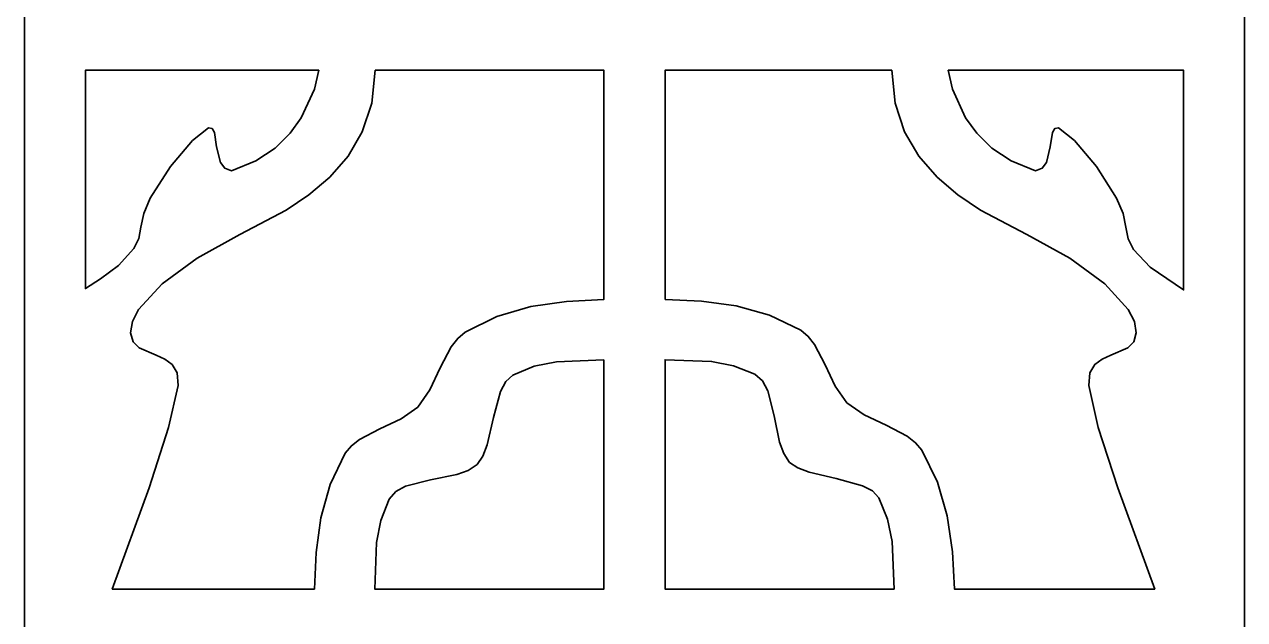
# Model space of a CAD drawing. Header units: centimetres. Extents: x -8.6 to -4, y -13.7 to 14.6.
# Drawn here: x -8.644 to -3.994, y -6.999 to -4.732 of the extents above; entities that cross this region are included whole.
import ezdxf

# ---------------------------------------------------------------- set-up
doc = ezdxf.new("R2010")
doc.units = ezdxf.units.CM
doc.header["$MEASUREMENT"] = 0
doc.layers.add('layer 1', color=7, linetype='Continuous')

msp = doc.modelspace()

# ---------------------------------------------------------------- linework, layer by layer
at = {"layer": 'layer 1', "color": 30, "lineweight": 35}
for points, knots in [([(-8.6438, -13.74126), (-8.6438, -13.74126), (-8.6438, -13.50875), (-8.6438, -13.50875), (-8.6438, -13.50875), (-8.6438, -13.50875), (-8.6438, -11.53244), (-8.6438, -11.53244), (-8.6438, -11.53244), (-8.6438, -11.53244), (-8.6438, -11.29993), (-8.6438, -11.29993), (-8.6438, -11.29993), (-8.6438, -11.29993), (-8.6438, -9.32362), (-8.6438, -9.32362), (-8.6438, -9.32362), (-8.6438, -9.32362), (-8.6438, -9.09111), (-8.6438, -9.09111), (-8.6438, -9.09111), (-8.6438, -9.09111), (-8.6438, -7.1148), (-8.6438, -7.1148), (-8.6438, -7.1148), (-8.6438, -7.1148), (-8.6438, -6.88229), (-8.6438, -6.88229), (-8.6438, -6.88229), (-8.6438, -6.88229), (-8.6438, -4.90598), (-8.6438, -4.90598), (-8.6438, -4.90598), (-8.6438, -4.90598), (-8.6438, -4.67347), (-8.6438, -4.67347), (-8.6438, -4.67347), (-8.6438, -4.67347), (-8.6438, -2.69716), (-8.6438, -2.69716), (-8.6438, -2.69716), (-8.6438, -2.69716), (-8.6438, -2.46465), (-8.6438, -2.46465), (-8.6438, -2.46465), (-8.6438, -2.46465), (-8.6438, -0.48834), (-8.6438, -0.48834), (-8.6438, -0.48834), (-8.6438, -0.48834), (-8.6438, -0.25583), (-8.6438, -0.25583), (-8.6438, -0.25583), (-8.6438, -0.25583), (-8.6438, 1.72048), (-8.6438, 1.72048), (-8.6438, 1.72048), (-8.6438, 1.72048), (-8.6438, 1.95299), (-8.6438, 1.95299), (-8.6438, 1.95299), (-8.6438, 1.95299), (-8.6438, 3.9293), (-8.6438, 3.9293), (-8.6438, 3.9293), (-8.6438, 3.9293), (-8.6438, 4.16181), (-8.6438, 4.16181), (-8.6438, 4.16181), (-8.6438, 4.16181), (-8.6438, 6.13812), (-8.6438, 6.13812), (-8.6438, 6.13812), (-8.6438, 6.13812), (-8.6438, 6.37063), (-8.6438, 6.37063), (-8.6438, 6.37063), (-8.6438, 6.37063), (-8.6438, 8.34694), (-8.6438, 8.34694), (-8.6438, 8.34694), (-8.6438, 8.34694), (-8.6438, 8.57945), (-8.6438, 8.57945), (-8.6438, 8.57945), (-8.6438, 8.57945), (-8.6438, 10.55576), (-8.6438, 10.55576), (-8.6438, 10.55576), (-8.6438, 10.55576), (-8.6438, 10.78827), (-8.6438, 10.78827), (-8.6438, 10.78827), (-8.6438, 10.78827), (-8.6438, 12.76458), (-8.6438, 12.76458), (-8.6438, 12.76458), (-8.6438, 12.76458), (-8.6438, 12.99709), (-8.6438, 12.99709), (-8.6438, 12.99709), (-8.6438, 12.99709), (-8.6438, 14.39213), (-8.6438, 14.39213), (-8.6438, 14.39213), (-8.6438, 14.39213), (-8.6438, 14.62464), (-8.6438, 14.62464), (-8.6438, 14.62464), (-8.6438, 14.62464), (-8.41129, 14.62464), (-8.41129, 14.62464), (-8.41129, 14.62464), (-8.41129, 14.62464), (-6.43498, 14.62464), (-6.43498, 14.62464), (-6.43498, 14.62464), (-6.43498, 14.62464), (-6.20247, 14.62464), (-6.20247, 14.62464), (-6.20247, 14.62464), (-6.20247, 14.62464), (-4.22616, 14.62464), (-4.22616, 14.62464), (-4.22616, 14.62464), (-4.22616, 14.62464), (-3.99365, 14.62464), (-3.99365, 14.62464), (-3.99365, 14.62464), (-3.99365, 14.62464), (-3.99365, 14.39213), (-3.99365, 14.39213), (-3.99365, 14.39213), (-3.99365, 14.39213), (-3.99365, 12.99709), (-3.99365, 12.99709), (-3.99365, 12.99709), (-3.99365, 12.99709), (-3.99365, 12.76458), (-3.99365, 12.76458), (-3.99365, 12.76458), (-3.99365, 12.76458), (-3.99365, 10.78827), (-3.99365, 10.78827), (-3.99365, 10.78827), (-3.99365, 10.78827), (-3.99365, 10.55576), (-3.99365, 10.55576), (-3.99365, 10.55576), (-3.99365, 10.55576), (-3.99365, 8.57945), (-3.99365, 8.57945), (-3.99365, 8.57945), (-3.99365, 8.57945), (-3.99365, 8.34694), (-3.99365, 8.34694), (-3.99365, 8.34694), (-3.99365, 8.34694), (-3.99365, 6.37063), (-3.99365, 6.37063), (-3.99365, 6.37063), (-3.99365, 6.37063), (-3.99365, 6.13812), (-3.99365, 6.13812), (-3.99365, 6.13812), (-3.99365, 6.13812), (-3.99365, 4.16181), (-3.99365, 4.16181), (-3.99365, 4.16181), (-3.99365, 4.16181), (-3.99365, 3.9293), (-3.99365, 3.9293), (-3.99365, 3.9293), (-3.99365, 3.9293), (-3.99365, 1.95299), (-3.99365, 1.95299), (-3.99365, 1.95299), (-3.99365, 1.95299), (-3.99365, 1.72048), (-3.99365, 1.72048), (-3.99365, 1.72048), (-3.99365, 1.72048), (-3.99365, -0.25583), (-3.99365, -0.25583), (-3.99365, -0.25583), (-3.99365, -0.25583), (-3.99365, -0.48834), (-3.99365, -0.48834), (-3.99365, -0.48834), (-3.99365, -0.48834), (-3.99365, -2.46465), (-3.99365, -2.46465), (-3.99365, -2.46465), (-3.99365, -2.46465), (-3.99365, -2.69716), (-3.99365, -2.69716), (-3.99365, -2.69716), (-3.99365, -2.69716), (-3.99365, -4.67347), (-3.99365, -4.67347), (-3.99365, -4.67347), (-3.99365, -4.67347), (-3.99365, -4.90598), (-3.99365, -4.90598), (-3.99365, -4.90598), (-3.99365, -4.90598), (-3.99365, -6.88229), (-3.99365, -6.88229), (-3.99365, -6.88229), (-3.99365, -6.88229), (-3.99365, -7.1148), (-3.99365, -7.1148), (-3.99365, -7.1148), (-3.99365, -7.1148), (-3.99365, -9.09111), (-3.99365, -9.09111), (-3.99365, -9.09111), (-3.99365, -9.09111), (-3.99365, -9.32362), (-3.99365, -9.32362), (-3.99365, -9.32362), (-3.99365, -9.32362), (-3.99365, -11.29993), (-3.99365, -11.29993), (-3.99365, -11.29993), (-3.99365, -11.29993), (-3.99365, -11.53244), (-3.99365, -11.53244), (-3.99365, -11.53244), (-3.99365, -11.53244), (-3.99365, -13.50875), (-3.99365, -13.50875), (-3.99365, -13.50875), (-3.99365, -13.50875), (-3.99365, -13.74126), (-3.99365, -13.74126), (-3.99365, -13.74126), (-3.99365, -13.74126), (-4.22616, -13.74126), (-4.22616, -13.74126), (-4.22616, -13.74126), (-4.22616, -13.74126), (-6.20247, -13.74126), (-6.20247, -13.74126), (-6.20247, -13.74126), (-6.20247, -13.74126), (-6.43498, -13.74126), (-6.43498, -13.74126), (-6.43498, -13.74126), (-6.43498, -13.74126), (-8.41129, -13.74126), (-8.41129, -13.74126), (-8.41129, -13.74126), (-8.41129, -13.74126), (-8.6438, -13.74126), (-8.6438, -13.74126)], [0, 0, 0, 0, 0.0153846, 0.0153846, 0.0153846, 0.0153846, 0.0307692, 0.0307692, 0.0307692, 0.0307692, 0.0461538, 0.0461538, 0.0461538, 0.0461538, 0.0615385, 0.0615385, 0.0615385, 0.0615385, 0.0769231, 0.0769231, 0.0769231, 0.0769231, 0.0923077, 0.0923077, 0.0923077, 0.0923077, 0.1076923, 0.1076923, 0.1076923, 0.1076923, 0.1230769, 0.1230769, 0.1230769, 0.1230769, 0.1384615, 0.1384615, 0.1384615, 0.1384615, 0.1538462, 0.1538462, 0.1538462, 0.1538462, 0.1692308, 0.1692308, 0.1692308, 0.1692308, 0.1846154, 0.1846154, 0.1846154, 0.1846154, 0.2, 0.2, 0.2, 0.2, 0.2153846, 0.2153846, 0.2153846, 0.2153846, 0.2307692, 0.2307692, 0.2307692, 0.2307692, 0.2461538, 0.2461538, 0.2461538, 0.2461538, 0.2615385, 0.2615385, 0.2615385, 0.2615385, 0.2769231, 0.2769231, 0.2769231, 0.2769231, 0.2923077, 0.2923077, 0.2923077, 0.2923077, 0.3076923, 0.3076923, 0.3076923, 0.3076923, 0.3230769, 0.3230769, 0.3230769, 0.3230769, 0.3384615, 0.3384615, 0.3384615, 0.3384615, 0.3538462, 0.3538462, 0.3538462, 0.3538462, 0.3692308, 0.3692308, 0.3692308, 0.3692308, 0.3846154, 0.3846154, 0.3846154, 0.3846154, 0.4, 0.4, 0.4, 0.4, 0.4153846, 0.4153846, 0.4153846, 0.4153846, 0.4307692, 0.4307692, 0.4307692, 0.4307692, 0.4461538, 0.4461538, 0.4461538, 0.4461538, 0.4615385, 0.4615385, 0.4615385, 0.4615385, 0.4769231, 0.4769231, 0.4769231, 0.4769231, 0.4923077, 0.4923077, 0.4923077, 0.4923077, 0.5076923, 0.5076923, 0.5076923, 0.5076923, 0.5230769, 0.5230769, 0.5230769, 0.5230769, 0.5384615, 0.5384615, 0.5384615, 0.5384615, 0.5538462, 0.5538462, 0.5538462, 0.5538462, 0.5692308, 0.5692308, 0.5692308, 0.5692308, 0.5846154, 0.5846154, 0.5846154, 0.5846154, 0.6, 0.6, 0.6, 0.6, 0.6153846, 0.6153846, 0.6153846, 0.6153846, 0.6307692, 0.6307692, 0.6307692, 0.6307692, 0.6461538, 0.6461538, 0.6461538, 0.6461538, 0.6615385, 0.6615385, 0.6615385, 0.6615385, 0.6769231, 0.6769231, 0.6769231, 0.6769231, 0.6923077, 0.6923077, 0.6923077, 0.6923077, 0.7076923, 0.7076923, 0.7076923, 0.7076923, 0.7230769, 0.7230769, 0.7230769, 0.7230769, 0.7384615, 0.7384615, 0.7384615, 0.7384615, 0.7538462, 0.7538462, 0.7538462, 0.7538462, 0.7692308, 0.7692308, 0.7692308, 0.7692308, 0.7846154, 0.7846154, 0.7846154, 0.7846154, 0.8, 0.8, 0.8, 0.8, 0.8153846, 0.8153846, 0.8153846, 0.8153846, 0.8307692, 0.8307692, 0.8307692, 0.8307692, 0.8461538, 0.8461538, 0.8461538, 0.8461538, 0.8615385, 0.8615385, 0.8615385, 0.8615385, 0.8769231, 0.8769231, 0.8769231, 0.8769231, 0.8923077, 0.8923077, 0.8923077, 0.8923077, 0.9076923, 0.9076923, 0.9076923, 0.9076923, 0.9230769, 0.9230769, 0.9230769, 0.9230769, 0.9384615, 0.9384615, 0.9384615, 0.9384615, 0.9538462, 0.9538462, 0.9538462, 0.9538462, 0.9692308, 0.9692308, 0.9692308, 0.9692308, 1, 1, 1, 1]), ([(-7.52224, -4.90598), (-7.52224, -4.90598), (-7.53881, -4.97806), (-7.53881, -4.97806), (-7.53881, -4.97806), (-7.53881, -4.97806), (-7.5885, -5.08762), (-7.5885, -5.08762), (-7.5885, -5.08762), (-7.5885, -5.08762), (-7.63094, -5.14633), (-7.63094, -5.14633), (-7.63094, -5.14633), (-7.63094, -5.14633), (-7.68819, -5.20242), (-7.68819, -5.20242), (-7.68819, -5.20242), (-7.68819, -5.20242), (-7.76201, -5.25125), (-7.76201, -5.25125), (-7.76201, -5.25125), (-7.76201, -5.25125), (-7.85502, -5.28961), (-7.85502, -5.28961), (-7.85502, -5.28961), (-7.85502, -5.28961), (-7.88059, -5.27886), (-7.88059, -5.27886), (-7.88059, -5.27886), (-7.88059, -5.27886), (-7.89658, -5.25765), (-7.89658, -5.25765), (-7.89658, -5.25765), (-7.89658, -5.25765), (-7.9114, -5.19807), (-7.9114, -5.19807), (-7.9114, -5.19807), (-7.9114, -5.19807), (-7.91983, -5.14343), (-7.91983, -5.14343), (-7.91983, -5.14343), (-7.91983, -5.14343), (-7.92826, -5.12831), (-7.92826, -5.12831), (-7.92826, -5.12831), (-7.92826, -5.12831), (-7.94279, -5.12599), (-7.94279, -5.12599), (-7.94279, -5.12599), (-7.94279, -5.12599), (-8.00295, -5.17365), (-8.00295, -5.17365), (-8.00295, -5.17365), (-8.00295, -5.17365), (-8.08752, -5.27247), (-8.08752, -5.27247), (-8.08752, -5.27247), (-8.08752, -5.27247), (-8.16396, -5.39279), (-8.16396, -5.39279), (-8.16396, -5.39279), (-8.16396, -5.39279), (-8.18895, -5.4515), (-8.18895, -5.4515), (-8.18895, -5.4515), (-8.18895, -5.4515), (-8.19971, -5.5041), (-8.19971, -5.5041), (-8.19971, -5.5041), (-8.19971, -5.5041), (-8.20785, -5.54683), (-8.20785, -5.54683), (-8.20785, -5.54683), (-8.20785, -5.54683), (-8.22645, -5.5849), (-8.22645, -5.5849), (-8.22645, -5.5849), (-8.22645, -5.5849), (-8.28515, -5.65029), (-8.28515, -5.65029), (-8.28515, -5.65029), (-8.28515, -5.65029), (-8.35403, -5.70086), (-8.35403, -5.70086), (-8.35403, -5.70086), (-8.35403, -5.70086), (-8.41129, -5.73748), (-8.41129, -5.73748), (-8.41129, -5.73748), (-8.41129, -5.73748), (-8.41129, -4.90598), (-8.41129, -4.90598), (-8.41129, -4.90598), (-8.41129, -4.90598), (-7.52224, -4.90598), (-7.52224, -4.90598)], [0, 0, 0, 0, 0.04, 0.04, 0.04, 0.04, 0.08, 0.08, 0.08, 0.08, 0.12, 0.12, 0.12, 0.12, 0.16, 0.16, 0.16, 0.16, 0.2, 0.2, 0.2, 0.2, 0.24, 0.24, 0.24, 0.24, 0.28, 0.28, 0.28, 0.28, 0.32, 0.32, 0.32, 0.32, 0.36, 0.36, 0.36, 0.36, 0.4, 0.4, 0.4, 0.4, 0.44, 0.44, 0.44, 0.44, 0.48, 0.48, 0.48, 0.48, 0.52, 0.52, 0.52, 0.52, 0.56, 0.56, 0.56, 0.56, 0.6, 0.6, 0.6, 0.6, 0.64, 0.64, 0.64, 0.64, 0.68, 0.68, 0.68, 0.68, 0.72, 0.72, 0.72, 0.72, 0.76, 0.76, 0.76, 0.76, 0.8, 0.8, 0.8, 0.8, 0.84, 0.84, 0.84, 0.84, 0.88, 0.88, 0.88, 0.88, 0.92, 0.92, 0.92, 0.92, 1, 1, 1, 1]), ([(-7.53852, -6.88229), (-7.53852, -6.88229), (-7.53154, -6.74366), (-7.53154, -6.74366), (-7.53154, -6.74366), (-7.53154, -6.74366), (-7.51352, -6.61055), (-7.51352, -6.61055), (-7.51352, -6.61055), (-7.51352, -6.61055), (-7.47835, -6.48412), (-7.47835, -6.48412), (-7.47835, -6.48412), (-7.47835, -6.48412), (-7.4211, -6.36438), (-7.4211, -6.36438), (-7.4211, -6.36438), (-7.4211, -6.36438), (-7.39756, -6.33619), (-7.39756, -6.33619), (-7.39756, -6.33619), (-7.39756, -6.33619), (-7.36617, -6.31207), (-7.36617, -6.31207), (-7.36617, -6.31207), (-7.36617, -6.31207), (-7.28886, -6.27138), (-7.28886, -6.27138), (-7.28886, -6.27138), (-7.28886, -6.27138), (-7.20835, -6.23359), (-7.20835, -6.23359), (-7.20835, -6.23359), (-7.20835, -6.23359), (-7.14383, -6.18913), (-7.14383, -6.18913), (-7.14383, -6.18913), (-7.14383, -6.18913), (-7.09908, -6.12315), (-7.09908, -6.12315), (-7.09908, -6.12315), (-7.09908, -6.12315), (-7.05955, -6.03974), (-7.05955, -6.03974), (-7.05955, -6.03974), (-7.05955, -6.03974), (-7.01712, -5.95982), (-7.01712, -5.95982), (-7.01712, -5.95982), (-7.01712, -5.95982), (-6.99241, -5.92756), (-6.99241, -5.92756), (-6.99241, -5.92756), (-6.99241, -5.92756), (-6.96422, -5.90343), (-6.96422, -5.90343), (-6.96422, -5.90343), (-6.96422, -5.90343), (-6.84274, -5.84356), (-6.84274, -5.84356), (-6.84274, -5.84356), (-6.84274, -5.84356), (-6.7134, -5.80636), (-6.7134, -5.80636), (-6.7134, -5.80636), (-6.7134, -5.80636), (-6.57739, -5.7866), (-6.57739, -5.7866), (-6.57739, -5.7866), (-6.57739, -5.7866), (-6.43498, -5.77933), (-6.43498, -5.77933), (-6.43498, -5.77933), (-6.43498, -5.77933), (-6.43498, -4.90598), (-6.43498, -4.90598), (-6.43498, -4.90598), (-6.43498, -4.90598), (-7.30688, -4.90598), (-7.30688, -4.90598), (-7.30688, -4.90598), (-7.30688, -4.90598), (-7.31996, -5.03182), (-7.31996, -5.03182), (-7.31996, -5.03182), (-7.31996, -5.03182), (-7.356, -5.14052), (-7.356, -5.14052), (-7.356, -5.14052), (-7.356, -5.14052), (-7.41035, -5.23381), (-7.41035, -5.23381), (-7.41035, -5.23381), (-7.41035, -5.23381), (-7.47952, -5.31316), (-7.47952, -5.31316), (-7.47952, -5.31316), (-7.47952, -5.31316), (-7.55944, -5.38116), (-7.55944, -5.38116), (-7.55944, -5.38116), (-7.55944, -5.38116), (-7.64576, -5.43871), (-7.64576, -5.43871), (-7.64576, -5.43871), (-7.64576, -5.43871), (-7.82217, -5.53229), (-7.82217, -5.53229), (-7.82217, -5.53229), (-7.82217, -5.53229), (-7.98522, -5.62181), (-7.98522, -5.62181), (-7.98522, -5.62181), (-7.98522, -5.62181), (-8.11891, -5.71975), (-8.11891, -5.71975), (-8.11891, -5.71975), (-8.11891, -5.71975), (-8.20843, -5.81712), (-8.20843, -5.81712), (-8.20843, -5.81712), (-8.20843, -5.81712), (-8.23197, -5.86362), (-8.23197, -5.86362), (-8.23197, -5.86362), (-8.23197, -5.86362), (-8.23894, -5.90663), (-8.23894, -5.90663), (-8.23894, -5.90663), (-8.23894, -5.90663), (-8.22906, -5.94064), (-8.22906, -5.94064), (-8.22906, -5.94064), (-8.22906, -5.94064), (-8.20668, -5.96301), (-8.20668, -5.96301), (-8.20668, -5.96301), (-8.20668, -5.96301), (-8.14216, -5.99092), (-8.14216, -5.99092), (-8.14216, -5.99092), (-8.14216, -5.99092), (-8.10903, -6.00603), (-8.10903, -6.00603), (-8.10903, -6.00603), (-8.10903, -6.00603), (-8.08084, -6.02666), (-8.08084, -6.02666), (-8.08084, -6.02666), (-8.08084, -6.02666), (-8.06224, -6.05892), (-8.06224, -6.05892), (-8.06224, -6.05892), (-8.06224, -6.05892), (-8.05788, -6.10688), (-8.05788, -6.10688), (-8.05788, -6.10688), (-8.05788, -6.10688), (-8.0945, -6.26644), (-8.0945, -6.26644), (-8.0945, -6.26644), (-8.0945, -6.26644), (-8.1689, -6.49633), (-8.1689, -6.49633), (-8.1689, -6.49633), (-8.1689, -6.49633), (-8.30928, -6.88229), (-8.30928, -6.88229), (-8.30928, -6.88229), (-8.30928, -6.88229), (-7.53852, -6.88229), (-7.53852, -6.88229)], [0, 0, 0, 0, 0.0227273, 0.0227273, 0.0227273, 0.0227273, 0.0454545, 0.0454545, 0.0454545, 0.0454545, 0.0681818, 0.0681818, 0.0681818, 0.0681818, 0.0909091, 0.0909091, 0.0909091, 0.0909091, 0.1136364, 0.1136364, 0.1136364, 0.1136364, 0.1363636, 0.1363636, 0.1363636, 0.1363636, 0.1590909, 0.1590909, 0.1590909, 0.1590909, 0.1818182, 0.1818182, 0.1818182, 0.1818182, 0.2045455, 0.2045455, 0.2045455, 0.2045455, 0.2272727, 0.2272727, 0.2272727, 0.2272727, 0.25, 0.25, 0.25, 0.25, 0.2727273, 0.2727273, 0.2727273, 0.2727273, 0.2954545, 0.2954545, 0.2954545, 0.2954545, 0.3181818, 0.3181818, 0.3181818, 0.3181818, 0.3409091, 0.3409091, 0.3409091, 0.3409091, 0.3636364, 0.3636364, 0.3636364, 0.3636364, 0.3863636, 0.3863636, 0.3863636, 0.3863636, 0.4090909, 0.4090909, 0.4090909, 0.4090909, 0.4318182, 0.4318182, 0.4318182, 0.4318182, 0.4545455, 0.4545455, 0.4545455, 0.4545455, 0.4772727, 0.4772727, 0.4772727, 0.4772727, 0.5, 0.5, 0.5, 0.5, 0.5227273, 0.5227273, 0.5227273, 0.5227273, 0.5454545, 0.5454545, 0.5454545, 0.5454545, 0.5681818, 0.5681818, 0.5681818, 0.5681818, 0.5909091, 0.5909091, 0.5909091, 0.5909091, 0.6136364, 0.6136364, 0.6136364, 0.6136364, 0.6363636, 0.6363636, 0.6363636, 0.6363636, 0.6590909, 0.6590909, 0.6590909, 0.6590909, 0.6818182, 0.6818182, 0.6818182, 0.6818182, 0.7045455, 0.7045455, 0.7045455, 0.7045455, 0.7272727, 0.7272727, 0.7272727, 0.7272727, 0.75, 0.75, 0.75, 0.75, 0.7727273, 0.7727273, 0.7727273, 0.7727273, 0.7954545, 0.7954545, 0.7954545, 0.7954545, 0.8181818, 0.8181818, 0.8181818, 0.8181818, 0.8409091, 0.8409091, 0.8409091, 0.8409091, 0.8636364, 0.8636364, 0.8636364, 0.8636364, 0.8863636, 0.8863636, 0.8863636, 0.8863636, 0.9090909, 0.9090909, 0.9090909, 0.9090909, 0.9318182, 0.9318182, 0.9318182, 0.9318182, 0.9545455, 0.9545455, 0.9545455, 0.9545455, 1, 1, 1, 1]), ([(-6.20247, -5.77933), (-6.20247, -5.77933), (-6.06384, -5.78573), (-6.06384, -5.78573), (-6.06384, -5.78573), (-6.06384, -5.78573), (-5.93073, -5.80404), (-5.93073, -5.80404), (-5.93073, -5.80404), (-5.93073, -5.80404), (-5.80401, -5.8392), (-5.80401, -5.8392), (-5.80401, -5.8392), (-5.80401, -5.8392), (-5.68485, -5.89646), (-5.68485, -5.89646), (-5.68485, -5.89646), (-5.68485, -5.89646), (-5.65666, -5.91971), (-5.65666, -5.91971), (-5.65666, -5.91971), (-5.65666, -5.91971), (-5.63254, -5.9511), (-5.63254, -5.9511), (-5.63254, -5.9511), (-5.63254, -5.9511), (-5.59185, -6.02841), (-5.59185, -6.02841), (-5.59185, -6.02841), (-5.59185, -6.02841), (-5.55377, -6.1092), (-5.55377, -6.1092), (-5.55377, -6.1092), (-5.55377, -6.1092), (-5.50931, -6.17343), (-5.50931, -6.17343), (-5.50931, -6.17343), (-5.50931, -6.17343), (-5.44333, -6.21848), (-5.44333, -6.21848), (-5.44333, -6.21848), (-5.44333, -6.21848), (-5.36021, -6.25801), (-5.36021, -6.25801), (-5.36021, -6.25801), (-5.36021, -6.25801), (-5.28, -6.30044), (-5.28, -6.30044), (-5.28, -6.30044), (-5.28, -6.30044), (-5.24774, -6.32485), (-5.24774, -6.32485), (-5.24774, -6.32485), (-5.24774, -6.32485), (-5.22361, -6.35334), (-5.22361, -6.35334), (-5.22361, -6.35334), (-5.22361, -6.35334), (-5.16374, -6.47453), (-5.16374, -6.47453), (-5.16374, -6.47453), (-5.16374, -6.47453), (-5.12683, -6.60386), (-5.12683, -6.60386), (-5.12683, -6.60386), (-5.12683, -6.60386), (-5.10707, -6.74017), (-5.10707, -6.74017), (-5.10707, -6.74017), (-5.10707, -6.74017), (-5.09951, -6.88229), (-5.09951, -6.88229), (-5.09951, -6.88229), (-5.09951, -6.88229), (-4.33631, -6.88229), (-4.33631, -6.88229), (-4.33631, -6.88229), (-4.33631, -6.88229), (-4.47668, -6.49633), (-4.47668, -6.49633), (-4.47668, -6.49633), (-4.47668, -6.49633), (-4.55109, -6.26644), (-4.55109, -6.26644), (-4.55109, -6.26644), (-4.55109, -6.26644), (-4.58742, -6.10688), (-4.58742, -6.10688), (-4.58742, -6.10688), (-4.58742, -6.10688), (-4.58306, -6.05892), (-4.58306, -6.05892), (-4.58306, -6.05892), (-4.58306, -6.05892), (-4.56446, -6.02666), (-4.56446, -6.02666), (-4.56446, -6.02666), (-4.56446, -6.02666), (-4.53655, -6.00603), (-4.53655, -6.00603), (-4.53655, -6.00603), (-4.53655, -6.00603), (-4.50313, -5.99092), (-4.50313, -5.99092), (-4.50313, -5.99092), (-4.50313, -5.99092), (-4.43861, -5.96301), (-4.43861, -5.96301), (-4.43861, -5.96301), (-4.43861, -5.96301), (-4.41623, -5.94064), (-4.41623, -5.94064), (-4.41623, -5.94064), (-4.41623, -5.94064), (-4.40664, -5.90663), (-4.40664, -5.90663), (-4.40664, -5.90663), (-4.40664, -5.90663), (-4.41333, -5.86362), (-4.41333, -5.86362), (-4.41333, -5.86362), (-4.41333, -5.86362), (-4.43687, -5.81712), (-4.43687, -5.81712), (-4.43687, -5.81712), (-4.43687, -5.81712), (-4.52638, -5.71975), (-4.52638, -5.71975), (-4.52638, -5.71975), (-4.52638, -5.71975), (-4.66007, -5.62181), (-4.66007, -5.62181), (-4.66007, -5.62181), (-4.66007, -5.62181), (-4.82312, -5.53229), (-4.82312, -5.53229), (-4.82312, -5.53229), (-4.82312, -5.53229), (-4.99953, -5.43871), (-4.99953, -5.43871), (-4.99953, -5.43871), (-4.99953, -5.43871), (-5.08614, -5.38116), (-5.08614, -5.38116), (-5.08614, -5.38116), (-5.08614, -5.38116), (-5.16578, -5.31316), (-5.16578, -5.31316), (-5.16578, -5.31316), (-5.16578, -5.31316), (-5.23495, -5.23381), (-5.23495, -5.23381), (-5.23495, -5.23381), (-5.23495, -5.23381), (-5.28959, -5.14052), (-5.28959, -5.14052), (-5.28959, -5.14052), (-5.28959, -5.14052), (-5.32534, -5.03182), (-5.32534, -5.03182), (-5.32534, -5.03182), (-5.32534, -5.03182), (-5.33841, -4.90598), (-5.33841, -4.90598), (-5.33841, -4.90598), (-5.33841, -4.90598), (-6.20247, -4.90598), (-6.20247, -4.90598), (-6.20247, -4.90598), (-6.20247, -4.90598), (-6.20247, -5.77933), (-6.20247, -5.77933)], [0, 0, 0, 0, 0.0227273, 0.0227273, 0.0227273, 0.0227273, 0.0454545, 0.0454545, 0.0454545, 0.0454545, 0.0681818, 0.0681818, 0.0681818, 0.0681818, 0.0909091, 0.0909091, 0.0909091, 0.0909091, 0.1136364, 0.1136364, 0.1136364, 0.1136364, 0.1363636, 0.1363636, 0.1363636, 0.1363636, 0.1590909, 0.1590909, 0.1590909, 0.1590909, 0.1818182, 0.1818182, 0.1818182, 0.1818182, 0.2045455, 0.2045455, 0.2045455, 0.2045455, 0.2272727, 0.2272727, 0.2272727, 0.2272727, 0.25, 0.25, 0.25, 0.25, 0.2727273, 0.2727273, 0.2727273, 0.2727273, 0.2954545, 0.2954545, 0.2954545, 0.2954545, 0.3181818, 0.3181818, 0.3181818, 0.3181818, 0.3409091, 0.3409091, 0.3409091, 0.3409091, 0.3636364, 0.3636364, 0.3636364, 0.3636364, 0.3863636, 0.3863636, 0.3863636, 0.3863636, 0.4090909, 0.4090909, 0.4090909, 0.4090909, 0.4318182, 0.4318182, 0.4318182, 0.4318182, 0.4545455, 0.4545455, 0.4545455, 0.4545455, 0.4772727, 0.4772727, 0.4772727, 0.4772727, 0.5, 0.5, 0.5, 0.5, 0.5227273, 0.5227273, 0.5227273, 0.5227273, 0.5454545, 0.5454545, 0.5454545, 0.5454545, 0.5681818, 0.5681818, 0.5681818, 0.5681818, 0.5909091, 0.5909091, 0.5909091, 0.5909091, 0.6136364, 0.6136364, 0.6136364, 0.6136364, 0.6363636, 0.6363636, 0.6363636, 0.6363636, 0.6590909, 0.6590909, 0.6590909, 0.6590909, 0.6818182, 0.6818182, 0.6818182, 0.6818182, 0.7045455, 0.7045455, 0.7045455, 0.7045455, 0.7272727, 0.7272727, 0.7272727, 0.7272727, 0.75, 0.75, 0.75, 0.75, 0.7727273, 0.7727273, 0.7727273, 0.7727273, 0.7954545, 0.7954545, 0.7954545, 0.7954545, 0.8181818, 0.8181818, 0.8181818, 0.8181818, 0.8409091, 0.8409091, 0.8409091, 0.8409091, 0.8636364, 0.8636364, 0.8636364, 0.8636364, 0.8863636, 0.8863636, 0.8863636, 0.8863636, 0.9090909, 0.9090909, 0.9090909, 0.9090909, 0.9318182, 0.9318182, 0.9318182, 0.9318182, 0.9545455, 0.9545455, 0.9545455, 0.9545455, 1, 1, 1, 1]), ([(-5.12334, -4.90598), (-5.12334, -4.90598), (-5.10649, -4.97806), (-5.10649, -4.97806), (-5.10649, -4.97806), (-5.10649, -4.97806), (-5.05708, -5.08762), (-5.05708, -5.08762), (-5.05708, -5.08762), (-5.05708, -5.08762), (-5.01436, -5.14633), (-5.01436, -5.14633), (-5.01436, -5.14633), (-5.01436, -5.14633), (-4.95739, -5.20242), (-4.95739, -5.20242), (-4.95739, -5.20242), (-4.95739, -5.20242), (-4.88328, -5.25125), (-4.88328, -5.25125), (-4.88328, -5.25125), (-4.88328, -5.25125), (-4.79028, -5.28961), (-4.79028, -5.28961), (-4.79028, -5.28961), (-4.79028, -5.28961), (-4.76499, -5.27886), (-4.76499, -5.27886), (-4.76499, -5.27886), (-4.76499, -5.27886), (-4.74872, -5.25765), (-4.74872, -5.25765), (-4.74872, -5.25765), (-4.74872, -5.25765), (-4.73419, -5.19807), (-4.73419, -5.19807), (-4.73419, -5.19807), (-4.73419, -5.19807), (-4.72547, -5.14343), (-4.72547, -5.14343), (-4.72547, -5.14343), (-4.72547, -5.14343), (-4.71704, -5.12831), (-4.71704, -5.12831), (-4.71704, -5.12831), (-4.71704, -5.12831), (-4.70251, -5.12599), (-4.70251, -5.12599), (-4.70251, -5.12599), (-4.70251, -5.12599), (-4.64235, -5.17365), (-4.64235, -5.17365), (-4.64235, -5.17365), (-4.64235, -5.17365), (-4.55777, -5.27247), (-4.55777, -5.27247), (-4.55777, -5.27247), (-4.55777, -5.27247), (-4.48133, -5.39279), (-4.48133, -5.39279), (-4.48133, -5.39279), (-4.48133, -5.39279), (-4.45634, -5.4515), (-4.45634, -5.4515), (-4.45634, -5.4515), (-4.45634, -5.4515), (-4.44588, -5.5041), (-4.44588, -5.5041), (-4.44588, -5.5041), (-4.44588, -5.5041), (-4.43716, -5.54828), (-4.43716, -5.54828), (-4.43716, -5.54828), (-4.43716, -5.54828), (-4.41681, -5.58839), (-4.41681, -5.58839), (-4.41681, -5.58839), (-4.41681, -5.58839), (-4.35375, -5.65581), (-4.35375, -5.65581), (-4.35375, -5.65581), (-4.35375, -5.65581), (-4.22616, -5.743), (-4.22616, -5.743), (-4.22616, -5.743), (-4.22616, -5.743), (-4.22616, -4.90598), (-4.22616, -4.90598), (-4.22616, -4.90598), (-4.22616, -4.90598), (-5.12334, -4.90598), (-5.12334, -4.90598)], [0, 0, 0, 0, 0.0416667, 0.0416667, 0.0416667, 0.0416667, 0.0833333, 0.0833333, 0.0833333, 0.0833333, 0.125, 0.125, 0.125, 0.125, 0.1666667, 0.1666667, 0.1666667, 0.1666667, 0.2083333, 0.2083333, 0.2083333, 0.2083333, 0.25, 0.25, 0.25, 0.25, 0.2916667, 0.2916667, 0.2916667, 0.2916667, 0.3333333, 0.3333333, 0.3333333, 0.3333333, 0.375, 0.375, 0.375, 0.375, 0.4166667, 0.4166667, 0.4166667, 0.4166667, 0.4583333, 0.4583333, 0.4583333, 0.4583333, 0.5, 0.5, 0.5, 0.5, 0.5416667, 0.5416667, 0.5416667, 0.5416667, 0.5833333, 0.5833333, 0.5833333, 0.5833333, 0.625, 0.625, 0.625, 0.625, 0.6666667, 0.6666667, 0.6666667, 0.6666667, 0.7083333, 0.7083333, 0.7083333, 0.7083333, 0.75, 0.75, 0.75, 0.75, 0.7916667, 0.7916667, 0.7916667, 0.7916667, 0.8333333, 0.8333333, 0.8333333, 0.8333333, 0.875, 0.875, 0.875, 0.875, 0.9166667, 0.9166667, 0.9166667, 0.9166667, 1, 1, 1, 1]), ([(-6.43498, -6.00893), (-6.43498, -6.00893), (-6.61575, -6.0162), (-6.61575, -6.0162), (-6.61575, -6.0162), (-6.61575, -6.0162), (-6.7012, -6.03393), (-6.7012, -6.03393), (-6.7012, -6.03393), (-6.7012, -6.03393), (-6.78287, -6.06706), (-6.78287, -6.06706), (-6.78287, -6.06706), (-6.78287, -6.06706), (-6.80931, -6.09177), (-6.80931, -6.09177), (-6.80931, -6.09177), (-6.80931, -6.09177), (-6.82937, -6.12955), (-6.82937, -6.12955), (-6.82937, -6.12955), (-6.82937, -6.12955), (-6.8564, -6.22924), (-6.8564, -6.22924), (-6.8564, -6.22924), (-6.8564, -6.22924), (-6.88052, -6.33299), (-6.88052, -6.33299), (-6.88052, -6.33299), (-6.88052, -6.33299), (-6.8965, -6.37601), (-6.8965, -6.37601), (-6.8965, -6.37601), (-6.8965, -6.37601), (-6.91801, -6.40739), (-6.91801, -6.40739), (-6.91801, -6.40739), (-6.91801, -6.40739), (-6.95202, -6.43035), (-6.95202, -6.43035), (-6.95202, -6.43035), (-6.95202, -6.43035), (-6.99532, -6.44576), (-6.99532, -6.44576), (-6.99532, -6.44576), (-6.99532, -6.44576), (-7.09559, -6.4661), (-7.09559, -6.4661), (-7.09559, -6.4661), (-7.09559, -6.4661), (-7.19092, -6.49022), (-7.19092, -6.49022), (-7.19092, -6.49022), (-7.19092, -6.49022), (-7.22812, -6.51086), (-7.22812, -6.51086), (-7.22812, -6.51086), (-7.22812, -6.51086), (-7.25369, -6.54021), (-7.25369, -6.54021), (-7.25369, -6.54021), (-7.25369, -6.54021), (-7.28566, -6.62072), (-7.28566, -6.62072), (-7.28566, -6.62072), (-7.28566, -6.62072), (-7.30252, -6.705), (-7.30252, -6.705), (-7.30252, -6.705), (-7.30252, -6.705), (-7.30862, -6.88229), (-7.30862, -6.88229), (-7.30862, -6.88229), (-7.30862, -6.88229), (-6.43498, -6.88229), (-6.43498, -6.88229), (-6.43498, -6.88229), (-6.43498, -6.88229), (-6.43498, -6.00893), (-6.43498, -6.00893)], [0, 0, 0, 0, 0.047619, 0.047619, 0.047619, 0.047619, 0.0952381, 0.0952381, 0.0952381, 0.0952381, 0.1428571, 0.1428571, 0.1428571, 0.1428571, 0.1904762, 0.1904762, 0.1904762, 0.1904762, 0.2380952, 0.2380952, 0.2380952, 0.2380952, 0.2857143, 0.2857143, 0.2857143, 0.2857143, 0.3333333, 0.3333333, 0.3333333, 0.3333333, 0.3809524, 0.3809524, 0.3809524, 0.3809524, 0.4285714, 0.4285714, 0.4285714, 0.4285714, 0.4761905, 0.4761905, 0.4761905, 0.4761905, 0.5238095, 0.5238095, 0.5238095, 0.5238095, 0.5714286, 0.5714286, 0.5714286, 0.5714286, 0.6190476, 0.6190476, 0.6190476, 0.6190476, 0.6666667, 0.6666667, 0.6666667, 0.6666667, 0.7142857, 0.7142857, 0.7142857, 0.7142857, 0.7619048, 0.7619048, 0.7619048, 0.7619048, 0.8095238, 0.8095238, 0.8095238, 0.8095238, 0.8571429, 0.8571429, 0.8571429, 0.8571429, 0.9047619, 0.9047619, 0.9047619, 0.9047619, 1, 1, 1, 1]), ([(-5.3294, -6.88229), (-5.3294, -6.88229), (-5.33638, -6.70152), (-5.33638, -6.70152), (-5.33638, -6.70152), (-5.33638, -6.70152), (-5.35411, -6.61636), (-5.35411, -6.61636), (-5.35411, -6.61636), (-5.35411, -6.61636), (-5.38724, -6.53498), (-5.38724, -6.53498), (-5.38724, -6.53498), (-5.38724, -6.53498), (-5.41165, -6.50795), (-5.41165, -6.50795), (-5.41165, -6.50795), (-5.41165, -6.50795), (-5.44973, -6.48848), (-5.44973, -6.48848), (-5.44973, -6.48848), (-5.44973, -6.48848), (-5.54971, -6.46116), (-5.54971, -6.46116), (-5.54971, -6.46116), (-5.54971, -6.46116), (-5.65346, -6.43704), (-5.65346, -6.43704), (-5.65346, -6.43704), (-5.65346, -6.43704), (-5.69618, -6.42076), (-5.69618, -6.42076), (-5.69618, -6.42076), (-5.69618, -6.42076), (-5.72757, -6.39984), (-5.72757, -6.39984), (-5.72757, -6.39984), (-5.72757, -6.39984), (-5.75024, -6.36554), (-5.75024, -6.36554), (-5.75024, -6.36554), (-5.75024, -6.36554), (-5.76594, -6.32224), (-5.76594, -6.32224), (-5.76594, -6.32224), (-5.76594, -6.32224), (-5.78628, -6.22197), (-5.78628, -6.22197), (-5.78628, -6.22197), (-5.78628, -6.22197), (-5.81069, -6.12664), (-5.81069, -6.12664), (-5.81069, -6.12664), (-5.81069, -6.12664), (-5.83104, -6.08944), (-5.83104, -6.08944), (-5.83104, -6.08944), (-5.83104, -6.08944), (-5.86068, -6.06416), (-5.86068, -6.06416), (-5.86068, -6.06416), (-5.86068, -6.06416), (-5.9409, -6.03219), (-5.9409, -6.03219), (-5.9409, -6.03219), (-5.9409, -6.03219), (-6.02489, -6.01504), (-6.02489, -6.01504), (-6.02489, -6.01504), (-6.02489, -6.01504), (-6.20247, -6.00893), (-6.20247, -6.00893), (-6.20247, -6.00893), (-6.20247, -6.00893), (-6.20247, -6.88229), (-6.20247, -6.88229), (-6.20247, -6.88229), (-6.20247, -6.88229), (-5.3294, -6.88229), (-5.3294, -6.88229)], [0, 0, 0, 0, 0.047619, 0.047619, 0.047619, 0.047619, 0.0952381, 0.0952381, 0.0952381, 0.0952381, 0.1428571, 0.1428571, 0.1428571, 0.1428571, 0.1904762, 0.1904762, 0.1904762, 0.1904762, 0.2380952, 0.2380952, 0.2380952, 0.2380952, 0.2857143, 0.2857143, 0.2857143, 0.2857143, 0.3333333, 0.3333333, 0.3333333, 0.3333333, 0.3809524, 0.3809524, 0.3809524, 0.3809524, 0.4285714, 0.4285714, 0.4285714, 0.4285714, 0.4761905, 0.4761905, 0.4761905, 0.4761905, 0.5238095, 0.5238095, 0.5238095, 0.5238095, 0.5714286, 0.5714286, 0.5714286, 0.5714286, 0.6190476, 0.6190476, 0.6190476, 0.6190476, 0.6666667, 0.6666667, 0.6666667, 0.6666667, 0.7142857, 0.7142857, 0.7142857, 0.7142857, 0.7619048, 0.7619048, 0.7619048, 0.7619048, 0.8095238, 0.8095238, 0.8095238, 0.8095238, 0.8571429, 0.8571429, 0.8571429, 0.8571429, 0.9047619, 0.9047619, 0.9047619, 0.9047619, 1, 1, 1, 1])]:
    msp.add_open_spline(points, degree=3, knots=knots, dxfattribs=at)

doc.saveas('drawing.dxf')
